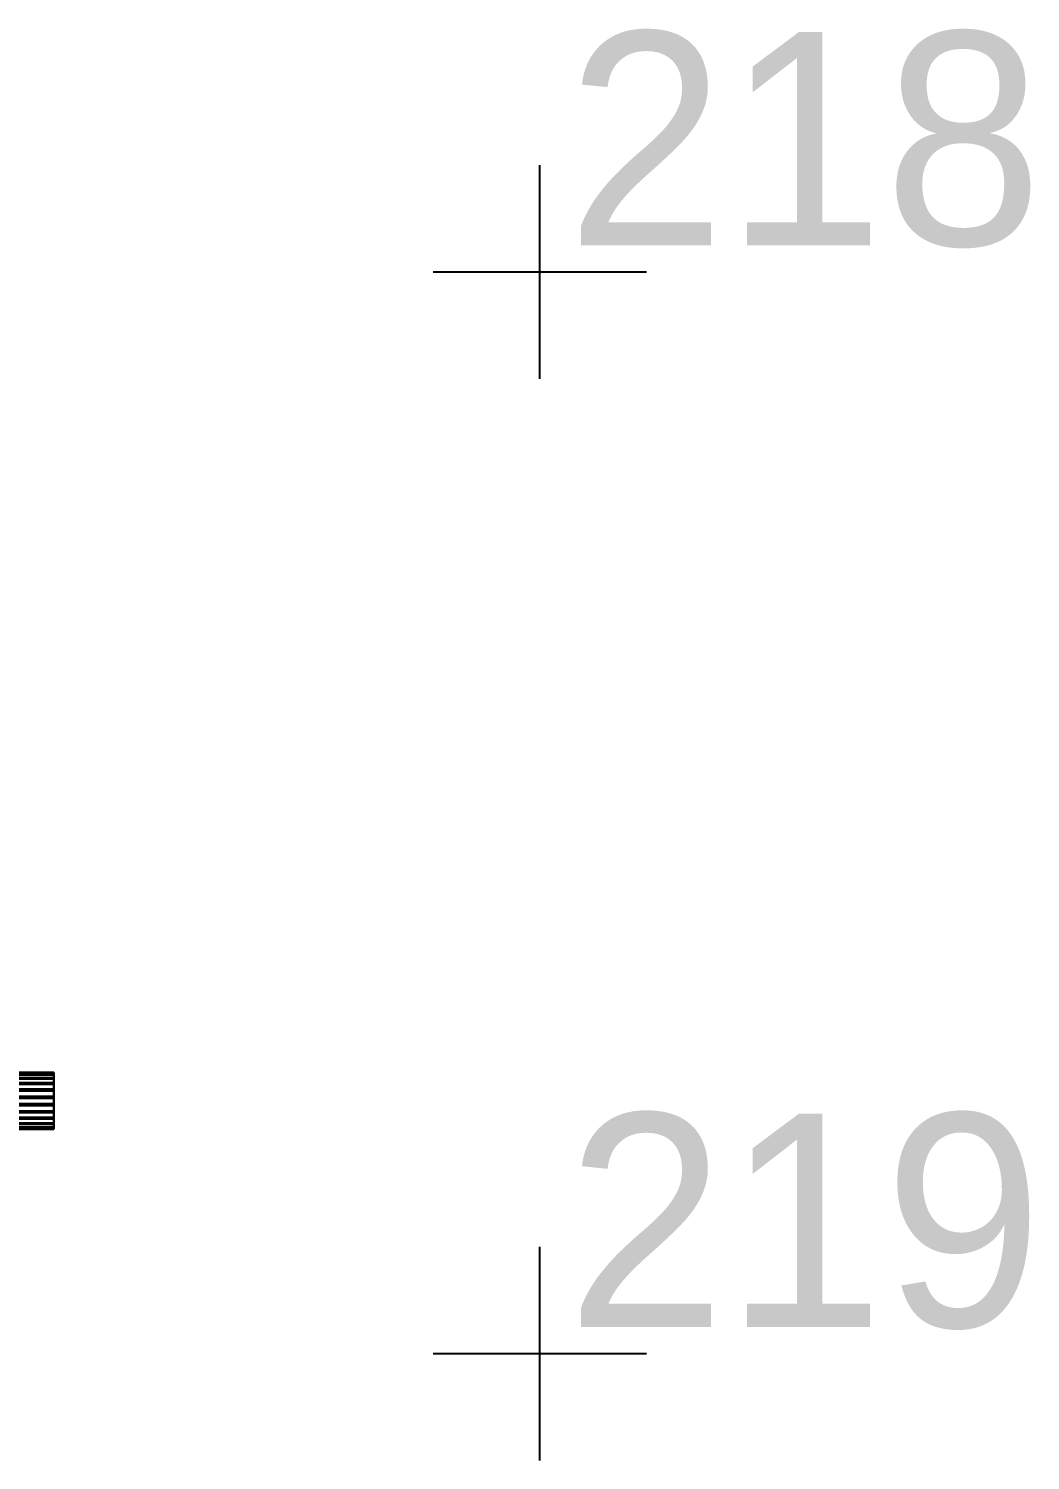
# Model space of a CAD drawing. Extents: x 0 to 48.1, y 0 to 23.7.
# Drawn here: x 15.149 to 15.853, y 9.425 to 10.431 of the extents above; entities that cross this region are included whole.
import ezdxf

# ---------------------------------------------------------------- set-up
doc = ezdxf.new("R2010")
doc.units = 0
doc.header["$MEASUREMENT"] = 0
doc.layers.add('DLXFURN', color=5, linetype='Continuous')
doc.layers.add('DLXVAL', color=3, linetype='Continuous')

# ---------------------------------------------------------------- blocks, each defined once
blk = doc.blocks.new('*U132')
for p, q in [((0.0387, -0.0025), (0.3672, -0.0025)), ((0.3672, -0.0025), (0.0387, -0.0025)), ((0.3672, -0.0027), (0.0387, -0.0027)), ((0.0387, -0.0027), (0.3672, -0.0027)), ((0.0387, -0.0038), (0.3672, -0.0038)), ((0.3672, -0.0038), (0.0387, -0.0038)), ((0.0387, -0.0042), (0.3672, -0.0042)), ((0.3672, -0.0042), (0.0387, -0.0042)), ((0.0387, -0.0062), (0.3672, -0.0062)), ((0.3672, -0.0062), (0.0387, -0.0062)), ((0.0387, -0.0069), (0.3672, -0.0069)), ((0.3672, -0.0069), (0.0387, -0.0069)), ((0.0387, -0.0098), (0.3672, -0.0098)), ((0.3672, -0.0098), (0.0387, -0.0098)), ((0.3672, -0.0027), (0.3672, -0.0025)), ((0.3672, -0.0025), (0.3672, -0.0296)), ((0.3672, -0.0025), (0.3672, -0.0038)), ((0.3672, -0.0296), (0.3672, -0.0025)), ((0.3672, -0.0025), (0.3672, -0.0027)), ((0.3672, -0.0038), (0.3672, -0.0025)), ((0.3672, -0.0342), (0.3672, -0.0027)), ((0.3672, -0.0042), (0.3672, -0.0027)), ((0.3672, -0.0027), (0.3672, -0.0342)), ((0.3672, -0.0027), (0.3672, -0.0042)), ((0.3672, -0.0245), (0.3672, -0.0038)), ((0.3672, -0.0038), (0.3672, -0.0143)), ((0.3672, -0.0143), (0.3672, -0.0038)), ((0.3672, -0.0038), (0.3672, -0.0062)), ((0.3672, -0.0038), (0.3672, -0.0245)), ((0.3672, -0.0062), (0.3672, -0.0038)), ((0.3672, -0.038), (0.3672, -0.0042)), ((0.3672, -0.0069), (0.3672, -0.0042)), ((0.3672, -0.0042), (0.3672, -0.038)), ((0.3672, -0.0042), (0.3672, -0.0069)), ((0.3672, -0.0062), (0.3672, -0.0098)), ((0.3672, -0.0098), (0.3672, -0.0062)), ((0.3672, -0.0407), (0.3672, -0.0069)), ((0.3672, -0.0107), (0.3672, -0.0069)), ((0.3672, -0.0069), (0.3672, -0.0407)), ((0.3672, -0.0069), (0.3672, -0.0107)), ((0.3672, -0.0098), (0.3672, -0.0143)), ((0.3672, -0.0143), (0.3672, -0.0098)), ((0.0387, -0.0107), (0.3672, -0.0107)), ((0.3672, -0.0107), (0.0387, -0.0107)), ((0.3672, -0.0143), (0.0387, -0.0143)), ((0.0387, -0.0143), (0.3672, -0.0143)), ((0.0387, -0.0153), (0.3672, -0.0153)), ((0.3672, -0.0153), (0.0387, -0.0153)), ((0.0387, -0.0193), (0.3672, -0.0193)), ((0.3672, -0.0193), (0.0387, -0.0193)), ((0.3672, -0.0422), (0.3672, -0.0107)), ((0.3672, -0.0153), (0.3672, -0.0107)), ((0.3672, -0.0107), (0.3672, -0.0422)), ((0.3672, -0.0107), (0.3672, -0.0153)), ((0.3672, -0.0143), (0.3672, -0.0193)), ((0.3672, -0.0193), (0.3672, -0.0143)), ((0.3672, -0.0423), (0.3672, -0.0153)), ((0.3672, -0.0204), (0.3672, -0.0153)), ((0.3672, -0.0153), (0.3672, -0.0423)), ((0.3672, -0.0153), (0.3672, -0.0204)), ((0.3672, -0.0193), (0.3672, -0.0245)), ((0.3672, -0.0245), (0.3672, -0.0193)), ((0.0387, -0.0204), (0.3672, -0.0204)), ((0.3672, -0.0204), (0.0387, -0.0204)), ((0.3672, -0.0245), (0.0387, -0.0245)), ((0.0387, -0.0245), (0.3672, -0.0245)), ((0.0387, -0.0256), (0.3672, -0.0256)), ((0.3672, -0.0256), (0.0387, -0.0256)), ((0.0387, -0.0296), (0.3672, -0.0296)), ((0.3672, -0.0296), (0.0387, -0.0296)), ((0.3672, -0.0411), (0.3672, -0.0204)), ((0.3672, -0.0256), (0.3672, -0.0204)), ((0.3672, -0.0204), (0.3672, -0.0411)), ((0.3672, -0.0204), (0.3672, -0.0256)), ((0.3672, -0.0245), (0.3672, -0.0296)), ((0.3672, -0.0296), (0.3672, -0.0245)), ((0.3672, -0.0386), (0.3672, -0.0256)), ((0.3672, -0.0306), (0.3672, -0.0256)), ((0.3672, -0.0256), (0.3672, -0.0386)), ((0.3672, -0.0256), (0.3672, -0.0306)), ((0.3672, -0.0296), (0.3672, -0.0342)), ((0.3672, -0.0342), (0.3672, -0.0296)), ((0.0387, -0.0306), (0.3672, -0.0306)), ((0.3672, -0.0306), (0.0387, -0.0306)), ((0.0387, -0.0342), (0.3672, -0.0342)), ((0.3672, -0.0342), (0.0387, -0.0342)), ((0.0387, -0.0351), (0.3672, -0.0351)), ((0.3672, -0.0351), (0.0387, -0.0351)), ((0.0387, -0.038), (0.3672, -0.038)), ((0.3672, -0.038), (0.0387, -0.038)), ((0.0387, -0.0386), (0.3672, -0.0386)), ((0.3672, -0.0386), (0.0387, -0.0386)), ((0.3672, -0.0351), (0.3672, -0.0306)), ((0.3672, -0.0306), (0.3672, -0.0351)), ((0.3672, -0.0342), (0.3672, -0.038)), ((0.3672, -0.038), (0.3672, -0.0342)), ((0.3672, -0.0386), (0.3672, -0.0351)), ((0.3672, -0.0351), (0.3672, -0.0386)), ((0.3672, -0.038), (0.3672, -0.0407)), ((0.3672, -0.0407), (0.3672, -0.038)), ((0.3672, -0.0411), (0.3672, -0.0386)), ((0.3672, -0.0386), (0.3672, -0.0411)), ((0.0387, -0.0407), (0.3672, -0.0407)), ((0.3672, -0.0407), (0.0387, -0.0407)), ((0.0387, -0.0411), (0.3672, -0.0411)), ((0.3672, -0.0411), (0.0387, -0.0411)), ((0.0387, -0.0422), (0.3672, -0.0422)), ((0.3672, -0.0422), (0.0387, -0.0422)), ((0.0387, -0.0423), (0.3672, -0.0423)), ((0.3672, -0.0423), (0.0387, -0.0423)), ((0.3672, -0.0407), (0.3672, -0.0422)), ((0.3672, -0.0422), (0.3672, -0.0407)), ((0.3672, -0.0423), (0.3672, -0.0411)), ((0.3672, -0.0411), (0.3672, -0.0423)), ((0.3672, -0.0422), (0.3672, -0.0423)), ((0.3672, -0.0423), (0.3672, -0.0422))]:
    blk.add_line(p, q)
blk = doc.blocks.new('*U152')
for p, q in [((15.5087, 10.185, 0.7), (15.5087, 10.335, 0.7)), ((15.4337, 10.26, 0.7), (15.5837, 10.26, 0.7)), ((15.5087, 9.425, 0.7), (15.5087, 9.575, 0.7)), ((15.4337, 9.5, 0.7), (15.5837, 9.5, 0.7))]:
    blk.add_line(p, q)
at = {"layer": 'DLXVAL'}
for s, p in [('218', (15.5274, 10.2787, 0.7)), ('219', (15.5274, 9.5187, 0.7))]:
    blk.add_text(s, height=0.15, dxfattribs=at).set_placement(p)

msp = doc.modelspace()

# ---------------------------------------------------------------- block references
at = {"layer": 'DLXFURN'}
msp.add_blockref('*U132', (14.8, 9.7), dxfattribs=at)
at = {"layer": 'DLXVAL'}
msp.add_blockref('*U152', (0, 0), dxfattribs=at)

doc.saveas('drawing.dxf')
